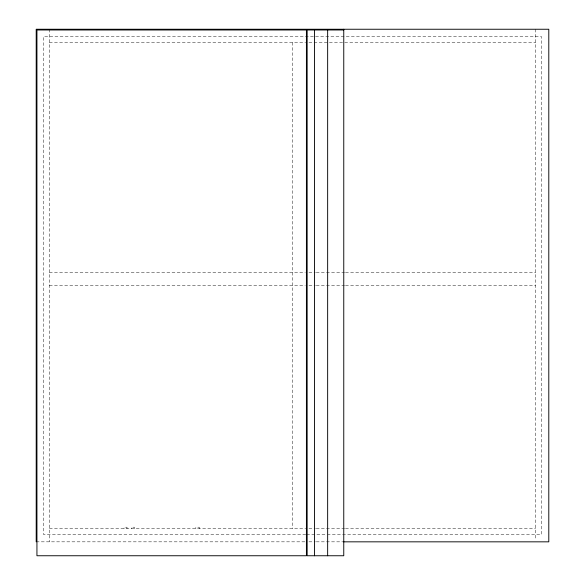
<?xml version="1.0" encoding="UTF-8"?>
<svg xmlns="http://www.w3.org/2000/svg" width="585" height="585" viewBox="0 0 585 585"><rect width="100%" height="100%" fill="white"/><g stroke="black" fill="none" stroke-linecap="round" stroke-linejoin="round"><path stroke-width="0.44" stroke-dasharray="2.92 2.19" d="M49.389 42.434L305.684 42.434M308.953 42.434L535.611 42.434M49.389 272.361L305.297 272.361M308.953 272.361L315.352 272.361M316.266 272.361L344.594 272.361M345.508 272.361L535.611 272.361M49.389 285.546L305.297 285.546M308.953 285.546L315.352 285.546M316.266 285.546L344.594 285.546M345.508 285.546L535.611 285.546M49.389 528.657L305.684 528.657M308.953 528.657L315.352 528.657M316.266 528.657L344.594 528.657M345.508 528.657L535.611 528.657M305.75 534.514L43.531 534.514L43.531 36.57L541.469 36.57L541.469 534.514L327.673 534.514M306.664 534.514L326.759 534.514M36.204 541.834L305.297 541.834M308.953 541.834L315.352 541.834M316.266 541.834L342.766 541.834M535.611 29.25L535.611 540.079M292.5 42.434L292.5 528.657M199.258 528.657L199.258 527.195L195.843 527.195L195.843 528.657M134.331 528.657L134.331 527.195L131.398 527.195L131.398 528.657M127.011 528.657L127.011 527.195L124.078 527.195L124.078 528.657M49.389 29.25L49.389 541.834"/><path stroke-width="0.88" d="M343.761 29.981L307.147 29.981L307.147 555.75L343.761 555.75L343.761 29.25M343.68 541.834L548.796 541.834L548.796 29.25L36.204 29.25L36.204 541.834M327.651 29.981L327.651 555.75M314.467 29.981L314.467 555.75M306.416 29.981L36.935 29.981L36.935 555.75L306.416 555.75L306.416 29.981"/></g></svg>
